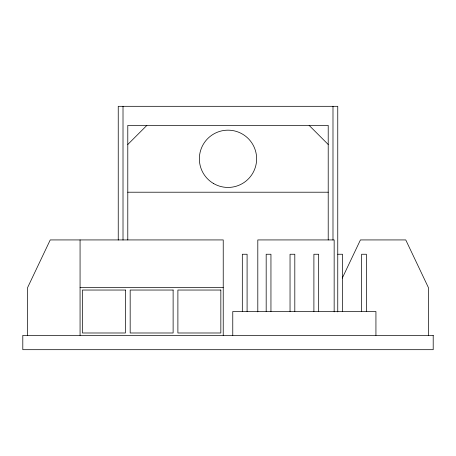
<?xml version="1.0" encoding="UTF-8"?>
<svg xmlns="http://www.w3.org/2000/svg" width="456" height="456" viewBox="0 0 456 456"><rect width="100%" height="100%" fill="white"/><g stroke="black" fill="none" stroke-linecap="round" stroke-linejoin="round"><path stroke-width="0.68" d="M342.291 278.109L360.428 239.93L405.76 239.93L428.429 287.65L428.429 335.371M127.788 144.489L146.872 125.4M127.788 192.21L328.212 192.21M337.759 254.248L342.53 254.248L342.53 311.511M80.068 287.65L223.229 287.65M309.128 125.4L328.212 144.489M375.932 335.371L375.932 311.511L232.771 311.511L232.771 335.371M366.39 311.511L366.39 254.248L361.619 254.248L361.619 311.511M337.759 311.898L337.759 106.311L118.241 106.311L118.241 240.05M334.157 311.87L334.157 239.93L257.805 239.93L257.805 311.87M332.988 106.311L332.988 240.05M328.212 239.93L328.212 125.4L127.788 125.4L127.788 239.93M318.67 311.511L318.67 254.248L313.899 254.248L313.899 311.511M294.81 311.511L294.81 254.248L290.039 254.248L290.039 311.511M270.95 311.511L270.95 254.248L266.179 254.248L266.179 311.511M247.089 311.511L247.089 254.248L242.318 254.248L242.318 311.511M223.229 335.371L223.229 239.93L50.24 239.93L27.571 287.65L27.571 335.371M123.012 106.311L123.012 240.05M80.068 239.93L80.068 335.371M125.4 290.039L82.45 290.039L82.45 332.988L125.4 332.988L125.4 290.039M173.12 290.039L130.171 290.039L130.171 332.988L173.12 332.988L173.12 290.039M220.841 290.039L177.891 290.039L177.891 332.988L220.841 332.988L220.841 290.039M433.2 335.371L22.8 335.371L22.8 349.689L433.2 349.689L433.2 335.371M213.682 183.603A28.631 28.631 0 0 0 256.631 158.802A28.631 28.631 0 0 0 213.682 134.007A28.631 28.631 0 0 0 213.682 183.603"/></g></svg>
